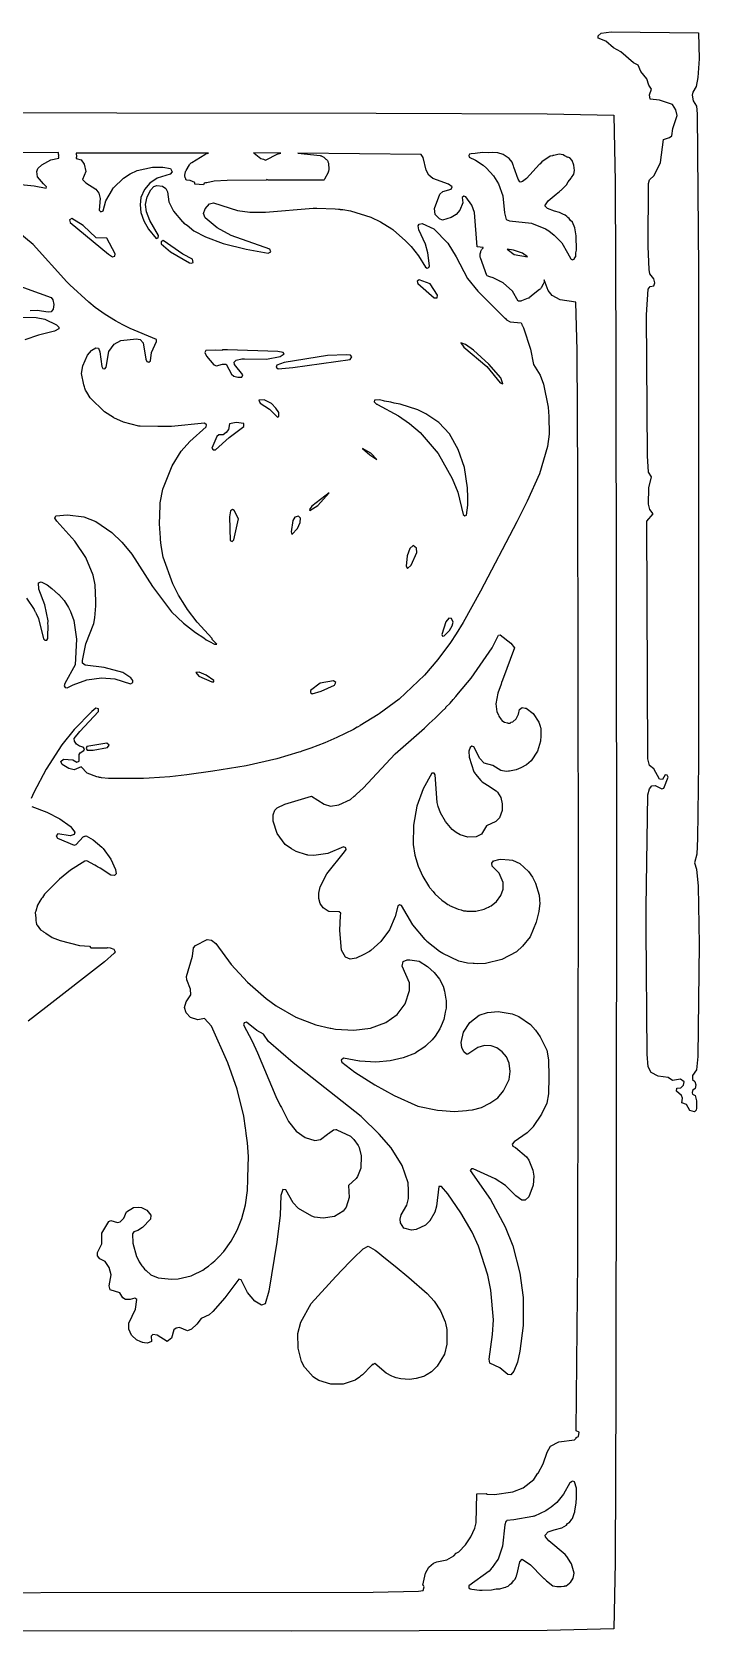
# Model space of a CAD drawing. Header units: millimetres. Extents: x 15 to 300, y 15 to 300.
# Drawn here: x 180.9 to 299.6, y 14.9 to 299.5 of the extents above; entities that cross this region are included whole.
import ezdxf

# ---------------------------------------------------------------- set-up
doc = ezdxf.new("R2010")
doc.units = ezdxf.units.MM
doc.layers.add('CUT', color=7, linetype='CONTINUOUS')

msp = doc.modelspace()

# ---------------------------------------------------------------- linework, layer by layer
at = {"layer": 'CUT'}
for points in [[(298.4299, 113.7794), (298.448, 113.0606), (298.8801, 112.7021), (299.0338, 112.0649), (298.9472, 111.4315), (298.4696, 111.1071), (298.3663, 110.6978), (298.4674, 110.4185), (298.8953, 110.1691), (299.1509, 109.218), (299.1788, 107.92), (299.0927, 107.5584), (298.7785, 107.3089), (297.953, 107.5248), (297.3757, 108.6056), (296.579, 108.8946), (296.7001, 109.7146), (296.5119, 110.1923), (295.6078, 110.9494), (295.6646, 111.4774), (296.3847, 111.5707), (296.8421, 112.0209), (296.9398, 112.6496), (296.298, 113.0754), (294.8886, 112.837), (294.0962, 113.398), (292.3428, 113.6545), (291.0704, 114.2861), (290.5908, 115.2796), (290.4023, 117.5563), (290.2109, 139.7369), (290.2147, 143.7009), (290.5223, 163.7388), (290.8171, 164.7699), (291.1985, 165.3214), (291.7895, 165.3575), (292.9728, 164.7905), (293.3354, 164.8859), (294.1344, 166.8865), (293.9605, 167.2081), (293.5766, 167.2585), (293.1295, 166.4447), (292.5901, 166.5071), (291.5839, 168.3294), (290.7886, 168.9548), (290.5224, 170.1119), (290.3414, 212.4302), (291.4508, 213.7263), (290.8507, 214.4834), (290.6131, 215.4376), (290.7069, 218.3657), (291.1679, 220.323), (290.614, 221.1443), (290.4622, 224.0895), (290.2508, 249.1862), (290.5912, 253.7414), (290.9041, 254.2007), (291.5633, 254.2992), (291.7563, 254.8335), (291.5625, 255.5687), (290.8764, 256.4897), (290.764, 257.2427), (290.5829, 261.3272), (290.6131, 272.5477), (290.8241, 273.1773), (291.6172, 273.976), (292.7733, 276.266), (293.2814, 280.3839), (294.3821, 280.7035), (294.7884, 281.0465), (294.9352, 282.3515), (295.7392, 284.6717), (295.4767, 285.6687), (294.8641, 286.6362), (292.5834, 287.3868), (290.8997, 287.5838), (290.7966, 288.3121), (291.1279, 289.333), (290.6554, 290.0577), (290.3315, 291.1855), (289.2577, 292.4915), (288.7552, 293.5865), (287.97, 294.0447), (285.7134, 296.009), (284.3975, 296.6859), (283.0285, 297.8989), (281.6364, 298.4173), (281.6524, 298.8517), (282.2006, 299.3003), (283.9642, 299.5169), (299.4901, 299.3787), (299.6075, 294.7504), (299.4263, 291.3867), (299.1135, 289.8214), (298.5005, 288.7848), (298.3997, 288.2616), (298.5533, 287.2561), (299.1461, 286.2911), (299.2754, 284.9658), (299.5169, 257.218), (299.5471, 169.4451), (299.3655, 155.9641), (299.2125, 153.1411), (298.7989, 151.6046), (299.1846, 150.5001), (299.486, 147.4513), (299.6075, 137.1386), (299.3952, 117.1589), (299.151, 114.7542)], [(15.2488, 284.7061), (27.0823, 284.9636), (57.546, 285.0844), (149.8487, 285.175), (242.1506, 285.0844), (272.6158, 284.9636), (284.4343, 284.721), (284.6919, 272.8875), (284.8126, 242.3635), (284.9032, 149.9702), (284.8126, 57.5777), (284.6919, 27.0521), (284.4493, 15.2335), (272.6158, 14.976), (227.0611, 14.8637), (27.0794, 14.9761), (15.4032, 15.1571), (15.1889, 15.3713), (14.8854, 57.5762), (14.7948, 149.9694), (14.8854, 242.3619), (15.0062, 272.8875)], [(222.4977, 276.6804), (224.6456, 277.8017), (224.7398, 277.8458), (224.8374, 277.8816), (224.9378, 277.9088), (225.0402, 277.9272), (225.2206, 277.9515), (220.3472, 278.0046), (220.3633, 277.9951), (220.4479, 277.9345), (221.6598, 276.9848), (222.1341, 276.8529), (222.2506, 276.814), (222.3625, 276.7634), (222.4686, 276.7016)], [(277.4128, 259.1097), (277.4589, 259.1355), (277.48, 259.2355), (277.6631, 259.5783), (277.6859, 260.2091), (277.7819, 260.6633), (277.7515, 263.226), (277.5167, 264.6737), (277.0724, 265.6527), (276.744, 265.9808), (276.4907, 266.3292), (276.2476, 266.5162), (276.2468, 266.5172), (276.2456, 266.5178), (276.0766, 266.6479), (275.7914, 266.9329), (275.3771, 267.0862), (274.7645, 267.3813), (273.9223, 267.6248), (272.6293, 268.1034), (272.1674, 268.5465), (272.1717, 268.5558), (272.1732, 268.559), (272.1742, 268.5611), (272.1765, 268.566), (272.7858, 269.4579), (274.1645, 270.6531), (274.79, 271.1064), (274.969, 271.2796), (275.0801, 271.3618), (276.0298, 272.3088), (276.3569, 272.8224), (276.872, 273.4832), (276.9122, 273.6236), (277.3263, 274.1861), (277.4471, 274.8806), (277.3263, 275.8166), (277.0545, 276.6318), (276.6318, 277.0847), (276.2695, 277.2055), (276.2465, 277.1924), (275.753, 277.4748), (275.6769, 277.4927), (275.4409, 277.618), (274.7184, 277.7406), (273.7565, 277.5412), (273.5969, 277.526), (273.5152, 277.4912), (273.1441, 277.4142), (271.6216, 276.3984), (271.2646, 276.0032), (271.2377, 275.9828), (268.9228, 273.4632), (268.177, 272.8919), (268.1704, 272.8895), (268.1446, 272.8801), (268.0538, 272.847), (267.8689, 272.7795), (267.7238, 272.8345), (267.4391, 273.3238), (266.6712, 275.4451), (266.6188, 275.711), (266.5384, 275.8118), (266.336, 276.3709), (265.8136, 276.9727), (264.7651, 277.696), (263.7988, 277.9925), (262.7874, 278.0526), (262.0956, 278.0072), (261.1069, 278.0519), (259.7673, 277.8753), (259.0718, 277.842), (259.0466, 277.8073), (258.779, 277.7898), (258.6282, 277.5286), (258.7345, 277.209), (259.8194, 276.6765), (261.1766, 275.786), (261.8231, 275.2507), (263.0201, 273.9334), (263.9208, 272.5097), (264.693, 270.3285), (265.0031, 267.3349), (265.3152, 266.109), (265.8779, 265.9066), (269.8334, 265.4876), (272.313, 264.4853), (272.8899, 264.1204), (273.8254, 263.3699), (274.9678, 262.2276), (274.9681, 262.2272), (275.0663, 262.117), (275.1926, 261.9752), (276.2087, 260.2284), (276.8171, 259.1203), (276.8718, 259.0883), (276.8721, 259.0878), (276.8735, 259.0873), (277.0742, 258.97), (277.1557, 258.9957), (277.1894, 258.9848), (277.2774, 259.034), (277.3916, 259.0699)], [(187.9969, 266.2869), (187.6269, 266.0674), (187.7111, 265.6138), (194.5642, 259.9869), (195.251, 259.5163), (195.6671, 259.626), (195.7282, 260.052), (194.219, 262.7905), (192.3217, 262.8609), (190.0102, 265.0433)], [(205.6012, 260.3905), (208.9799, 258.4281), (209.3016, 258.3385), (209.5912, 258.507), (209.4858, 259.0505), (207.7545, 259.9786), (204.2497, 262.3756), (203.8948, 262.1797), (203.9062, 261.7746)], [(269.0806, 259.4761), (268.2222, 260.129), (266.6046, 260.6995), (265.466, 260.8259), (266.7231, 259.9166)], [(249.5607, 254.7311), (252.5146, 252.1666), (253.0348, 252.2045), (253.094, 252.6633), (251.797, 254.672), (249.8176, 255.4091), (249.458, 255.1577)], [(213.7564, 240.0658), (214.8333, 240.3968), (215.4644, 240.3742), (216.4488, 238.5921), (216.8304, 238.2631), (217.5803, 238.0428), (218.2572, 238.0898), (218.4585, 238.4777), (216.9368, 240.2977), (216.925, 240.7465), (217.2313, 241.0965), (218.2512, 241.3031), (218.7631, 241.3256), (222.6457, 241.2752), (225.0914, 241.7583), (225.7859, 242.2414), (225.6349, 242.4527), (224.6687, 242.6339), (215.7314, 242.9358), (214.8256, 242.9056), (214.7485, 242.8285), (213.5008, 242.8767), (211.8675, 242.7958), (211.6879, 242.4391), (211.9771, 241.7948), (213.2696, 240.262)], [(224.4646, 240.2192), (224.3954, 239.8309), (224.7009, 239.5813), (227.3545, 239.7618), (237.5136, 241.2392), (237.8177, 241.6623), (237.5774, 241.9805), (236.8715, 242.0625), (233.5265, 241.9141), (225.778, 240.6726)], [(262.1993, 240.3694), (259.4819, 242.8754), (258.0326, 243.8718), (257.2476, 244.1737), (257.791, 243.3887), (261.837, 239.9768), (264.2525, 237.0481), (264.7054, 236.8669), (264.343, 237.9539)], [(224.3366, 232.5794), (223.5515, 233.3644), (222.223, 234.0589), (221.287, 233.9985), (221.4984, 233.4248), (223.1892, 232.3681), (224.6083, 230.9188), (224.8197, 231.0395), (224.8197, 231.7642)], [(242.2112, 233.2739), (242.3605, 233.2325), (242.3758, 233.1996), (246.112, 231.1768), (248.1186, 229.7991), (249.9777, 228.2172), (253.1796, 224.4735), (255.6938, 220.0296), (256.6693, 217.6108), (257.6612, 213.5959), (257.9295, 213.3919), (258.2565, 213.4735), (258.4866, 215.2738), (258.4702, 216.1402), (258.4859, 216.3884), (258.4609, 216.6327), (258.4278, 218.3824), (257.8621, 221.9743), (256.7602, 225.2014), (255.1905, 227.9755), (253.2914, 230.0158), (250.9761, 231.5688), (249.5701, 232.229), (246.4608, 233.2853), (245.3595, 233.4473), (244.7517, 233.6079), (243.6215, 233.7679), (243.4793, 233.8475), (242.7546, 234.0589), (241.8488, 233.9985), (241.7884, 233.6664)], [(218.5987, 229.2818), (218.6359, 229.8036), (217.2275, 230.0146), (216.0811, 229.7845), (215.8675, 228.7336), (215.487, 228.2042), (214.9576, 227.8237), (214.1802, 227.7752), (213.8117, 227.4993), (212.9339, 225.4213), (213.1501, 225.1174), (213.5549, 225.1564), (216.0246, 227.3398)], [(239.7353, 225.3631), (241.0638, 224.246), (242.3017, 223.4006), (241.245, 224.5479)], [(230.3753, 214.3123), (231.7944, 215.2181), (233.7872, 217.4524), (230.7074, 215.0973), (230.3149, 214.5237)], [(216.2222, 214.2595), (216.0928, 213.1906), (216.1753, 209.0048), (216.5468, 208.8398), (216.8628, 209.0955), (217.6873, 212.8396), (216.9073, 214.3204), (216.6229, 214.495)], [(227.3559, 212.5309), (227.0238, 210.5079), (227.1748, 210.055), (228.141, 211.142), (228.6241, 212.1686), (228.6844, 212.9536), (228.3523, 213.3159), (227.6881, 213.1348)], [(247.7064, 206.2506), (247.5252, 204.439), (247.7668, 204.0163), (248.3706, 204.6202), (249.4274, 206.8545), (249.3368, 207.6395), (248.733, 208.0924), (248.1593, 207.5489)], [(255.8888, 194.4751), (255.5869, 195.1092), (255.0736, 195.1696), (254.5905, 194.5053), (253.8659, 192.271), (253.9565, 191.9389), (254.2584, 191.9993), (255.2246, 192.9956), (255.7077, 193.8109)], [(223.8615, 160.1675), (224.1201, 160.9663), (224.5675, 161.3856), (225.8942, 162.0326), (230.6415, 163.4914), (232.9305, 162.0323), (234.0538, 161.7175), (235.5052, 161.9251), (237.6155, 162.9023), (238.2785, 163.4885), (238.411, 163.588), (238.67, 163.8346), (239.8821, 164.9061), (245.5401, 171.0169), (250.7444, 175.5862), (251.6131, 176.4322), (252.6772, 177.3688), (253.827, 178.5654), (254.5497, 179.2114), (254.5757, 179.3174), (255.3167, 180.0391), (255.8813, 180.7032), (256.355, 181.1963), (256.811, 181.797), (259.0782, 184.4643), (262.8163, 189.8917), (263.9613, 192.1206), (264.2372, 192.1799), (266.1345, 190.7442), (266.7559, 189.8715), (264.6563, 184.1576), (264.4753, 183.7316), (264.3942, 183.4444), (263.7936, 181.8099), (263.4689, 179.9422), (263.6119, 178.4986), (263.9269, 177.9827), (263.9975, 177.7411), (264.4025, 177.1558), (264.4476, 177.1299), (264.5467, 176.9675), (264.984, 176.6425), (265.5546, 176.517), (265.5911, 176.4915), (265.6644, 176.4929), (265.7167, 176.4814), (265.7601, 176.4946), (266.0065, 176.4991), (266.2031, 176.6302), (266.5112, 176.7244), (267.0772, 177.2184), (267.5174, 178.081), (267.6906, 178.9326), (268.1512, 179.2366), (268.69, 179.1651), (268.8784, 179.1174), (270.1103, 178.2246), (271.1339, 176.681), (271.3556, 175.9649), (271.3628, 175.9238), (271.3721, 175.8707), (271.388, 175.7798), (271.4398, 175.4834), (271.4568, 174.1391), (271.3881, 173.3016), (271.386, 173.2766), (271.3843, 173.2564), (271.3842, 173.2544), (270.8548, 171.4978), (269.7385, 169.7772), (268.9168, 169.0517), (267.8991, 168.507), (267.1027, 168.1862), (265.8737, 167.9575), (265.7486, 167.9436), (265.7422, 167.9429), (265.7251, 167.941), (265.317, 167.8956), (264.3668, 168.0385), (262.9459, 168.9267), (261.3811, 169.3657), (260.6403, 170.1974), (259.5715, 172.2398), (259.1974, 172.3665), (258.8686, 172.1172), (258.668, 171.4786), (258.7281, 170.4159), (259.5288, 167.8329), (259.788, 167.5133), (259.8264, 167.4091), (260.7694, 166.2828), (260.8064, 166.2576), (261.0134, 166.0024), (262.0026, 165.4426), (263.5224, 164.4073), (263.7371, 164.2181), (264.3265, 163.2712), (264.6133, 162.1401), (264.6064, 160.9358), (264.1214, 159.602), (263.466, 158.9585), (261.8127, 158.2206), (260.9345, 156.7125), (259.9379, 156.231), (258.4671, 156.1966), (257.0876, 156.5903), (256.4247, 157.031), (255.6845, 157.5473), (254.5212, 158.9521), (253.6407, 160.4901), (253.2118, 161.6408), (253.0415, 162.3447), (252.6759, 167.3016), (252.4636, 167.5987), (252.0664, 167.5691), (250.5507, 164.7901), (249.3846, 161.7021), (248.8216, 158.2894), (248.7632, 154.8893), (249.0538, 152.9693), (249.6477, 151.0018), (250.4496, 149.1828), (251.4586, 147.5027), (251.5918, 147.3388), (251.6617, 147.2222), (252.2894, 146.4804), (252.5916, 146.1085), (252.6453, 146.0598), (252.6581, 146.0446), (252.6662, 146.0408), (253.8749, 144.9435), (254.4378, 144.5716), (254.4396, 144.5652), (254.9227, 144.2028), (255.1074, 144.1294), (255.2356, 144.0446), (256.7695, 143.3783), (257.2839, 143.2634), (257.7307, 143.0857), (258.105, 143.08), (258.3158, 143.0329), (259.9113, 143.026), (261.3854, 143.3653), (261.8736, 143.6048), (262.1691, 143.7197), (262.318, 143.8228), (262.5984, 143.9604), (263.5779, 144.7409), (264.3724, 145.8015), (264.7666, 146.9203), (264.7845, 148.0985), (264.0655, 149.7665), (262.7923, 151.0036), (262.7524, 151.5354), (263.0614, 151.942), (263.0771, 151.9485), (263.9638, 152.2198), (264.3575, 152.2453), (265.8349, 152.165), (266.4358, 152.0699), (267.7439, 151.4851), (269.2592, 150.0608), (269.9692, 149.0603), (270.5233, 148.0052), (271.1683, 145.8561), (271.2214, 145.1066), (271.2326, 144.9489), (271.2339, 144.9307), (271.2672, 144.4608), (271.0979, 142.9413), (270.6357, 141.0419), (269.5574, 138.4664), (268.2217, 136.7658), (267.1254, 135.7923), (264.5109, 134.3965), (261.6168, 133.7031), (260.2747, 133.6469), (259.5781, 133.6774), (259.5631, 133.6781), (259.5517, 133.6786), (259.4322, 133.6838), (258.4232, 133.7603), (256.8799, 134.1225), (254.0106, 135.4482), (253.4364, 135.8436), (251.1619, 137.6381), (251.1006, 137.7019), (251.0721, 137.7315), (251.0334, 137.7718), (250.8704, 137.9412), (248.6636, 140.5944), (246.6837, 143.9964), (246.3194, 144.1548), (246.0056, 143.9113), (245.5461, 142.0412), (244.5476, 139.6809), (243.0147, 137.5872), (241.2137, 136.0088), (240.9662, 135.8369), (240.9368, 135.8165), (240.9277, 135.8102), (240.8728, 135.7721), (239.995, 135.2673), (238.5794, 134.6395), (237.5319, 134.4546), (236.7088, 134.7992), (236.701, 134.806), (235.9938, 136.0568), (235.7214, 139.544), (235.835, 142.2443), (235.8967, 142.6172), (235.8524, 142.6589), (235.8525, 142.6591), (235.8516, 142.6597), (235.5984, 142.8983), (235.5392, 142.8963), (235.5287, 142.9042), (233.8036, 142.9382), (233.7925, 142.9418), (233.7716, 142.9485), (233.7548, 142.9538), (233.6423, 142.9897), (232.7522, 143.5843), (232.1942, 144.3948), (231.9484, 145.2395), (231.9486, 146.2168), (232.1785, 147.3123), (233.3583, 149.6722), (236.56, 153.5853), (236.8133, 153.9803), (236.771, 154.3094), (236.3395, 154.4755), (233.5629, 153.2772), (231.0929, 152.9014), (230.0065, 152.9872), (229.8725, 153.0106), (229.8325, 153.0176), (229.8217, 153.0195), (229.7716, 153.0283), (227.9182, 153.6148), (227.0758, 154.0993), (225.9904, 154.8737), (224.535, 156.8344), (223.8267, 159.0357)], [(213.2555, 184.0885), (211.927, 184.9943), (210.6589, 185.5378), (210.0852, 185.5076), (210.5985, 184.8434), (212.9536, 183.8168), (213.2857, 183.847)], [(234.5932, 183.99), (232.1821, 183.5934), (230.4709, 182.2746), (230.4738, 181.9104), (230.7765, 181.7079), (232.3616, 182.1657), (234.7765, 183.2573), (234.9653, 183.7135)], [(190.7536, 171.6568), (191.8153, 171.6458), (194.3703, 172.1462), (194.6481, 172.5485), (194.2386, 172.9085), (190.7045, 172.2959), (190.5613, 171.9635)], [(200.4483, 79.8557), (200.6393, 79.6689), (200.9366, 79.2565), (201.2573, 79.064), (202.0649, 78.2737), (203.384, 77.7131), (205.7632, 77.475), (206.9457, 77.5373), (209.2215, 78.0751), (210.3274, 78.6205), (210.5079, 78.6828), (210.7145, 78.8115), (211.3412, 79.1206), (211.875, 79.5344), (212.3497, 79.8301), (212.8661, 80.3027), (213.4864, 80.7837), (214.1074, 81.4389), (214.1311, 81.4606), (214.1553, 81.4894), (215.04, 82.4229), (216.3816, 84.2526), (217.4528, 86.1939), (218.2715, 88.2991), (218.9106, 90.7035), (219.2944, 93.2718), (219.3455, 95.3123), (219.3565, 95.4308), (219.3527, 95.5991), (219.4463, 99.3379), (219.2952, 101.7431), (219.0542, 103.4195), (218.9932, 104.0001), (218.9168, 104.3756), (218.607, 106.5302), (217.4354, 111.3117), (215.7516, 116.0357), (212.8798, 122.5421), (211.6424, 123.8851), (210.4604, 123.6437), (209.1546, 124.1003), (208.368, 124.8886), (208.0669, 125.8391), (208.3517, 126.862), (209.2142, 128.1123), (209.132, 129.1491), (208.4962, 130.7653), (208.4282, 131.4011), (209.4854, 135.0073), (209.642, 136.5012), (210.0179, 136.9007), (212.122, 137.9664), (212.866, 137.8683), (213.6085, 137.2321), (216.3579, 133.5437), (219.269, 130.3649), (222.6144, 127.4676), (224.3847, 126.1765), (227.8557, 124.1563), (231.4035, 122.7563), (234.0104, 122.1772), (234.0659, 122.1607), (234.0919, 122.1591), (234.902, 121.9791), (238.2168, 121.8298), (241.1825, 122.2101), (243.8766, 123.1938), (245.8802, 124.5989), (247.3245, 126.4915), (248.0907, 128.8944), (248.0696, 130.2252), (246.8063, 133.2033), (246.9716, 134.0705), (247.6577, 134.3577), (248.0716, 134.3653), (248.0745, 134.3649), (248.0782, 134.3643), (248.1443, 134.3542), (249.7899, 134.1024), (249.8374, 134.0868), (251.3223, 133.1475), (252.4795, 132.0867), (253.4228, 130.884), (254.0597, 129.6381), (254.3393, 128.7418), (254.5905, 127.3248), (254.6161, 127.0937), (254.6173, 126.0686), (254.6049, 125.7614), (254.5516, 125.4959), (254.4577, 125.0279), (254.3881, 124.681), (254.2008, 123.7475), (253.7453, 122.6113), (253.4977, 122.0867), (252.6651, 120.7687), (252.11, 120.0861), (251.1422, 119.1393), (250.9303, 118.9733), (250.9093, 118.9568), (250.8583, 118.9168), (250.6372, 118.7436), (249.169, 117.7717), (249.1381, 117.7565), (246.9919, 116.8831), (244.6579, 116.3385), (242.0871, 116.156), (239.2426, 116.3103), (239.2398, 116.3106), (239.2382, 116.3108), (239.2367, 116.311), (239.2297, 116.3117), (236.3368, 116.8168), (235.9192, 116.4587), (236.0661, 116.1227), (238.3984, 114.368), (241.904, 112.1014), (245.364, 110.1767), (249.5984, 108.3162), (253.0817, 107.5748), (253.8969, 107.5396), (256.071, 107.3667), (258.211, 107.5201), (258.5798, 107.5994), (259.3135, 107.6378), (260.8843, 108.0466), (262.4073, 108.8238), (263.7873, 109.7993), (264.849, 111.0124), (265.8205, 113.0411), (266.0323, 114.488), (265.837, 115.9373), (265.3468, 117.0493), (264.5595, 117.989), (263.625, 118.6699), (262.6115, 119.0338), (261.4293, 119.0804), (260.2399, 118.7476), (258.4887, 117.5409), (258.4379, 117.5449), (258.3868, 117.5489), (258.3278, 117.5536), (258.2338, 117.561), (257.7559, 117.9449), (257.3822, 118.7112), (257.2825, 119.6317), (257.7028, 121.4563), (258.813, 123.1771), (260.4961, 124.472), (261.9931, 124.9607), (263.853, 125.1189), (266.3741, 124.7532), (267.5465, 124.2813), (269.6019, 122.8427), (270.5025, 121.8244), (271.3553, 120.6235), (272.5362, 118.2609), (272.8545, 116.5709), (272.9164, 113.5285), (272.8247, 110.5154), (272.506, 108.8217), (271.5865, 106.8937), (270.1198, 104.6699), (270.1153, 104.6644), (270.1148, 104.6637), (270.1028, 104.6492), (270.0923, 104.6366), (269.0182, 103.5626), (266.7142, 101.9533), (266.3436, 101.5016), (266.4874, 101.1613), (266.9738, 100.935), (268.8919, 99.2995), (269.308, 98.6602), (270.0347, 96.8729), (270.1981, 95.8456), (270.0777, 94.2147), (269.2998, 92.1426), (268.6877, 91.5666), (268.0912, 91.536), (267.0221, 92.3456), (265.1999, 94.171), (263.347, 95.3701), (259.4309, 97.1625), (259.1045, 97.1346), (258.9098, 96.8304), (262.5057, 91.7035), (265.1035, 86.8399), (266.5098, 83.4415), (267.7213, 78.5905), (268.3271, 74.2115), (268.2955, 69.2691), (267.7521, 64.6797), (267.2965, 62.7301), (266.6641, 61.1485), (266.1409, 60.4927), (265.6087, 60.5302), (264.1635, 61.711), (262.3941, 62.551), (262.2944, 63.2299), (262.8939, 67.6342), (263.0151, 70.2466), (262.5978, 75.5227), (262.0518, 78.1942), (260.379, 83.3918), (259.2712, 85.8795), (257.2534, 89.3166), (254.9135, 92.7074), (253.7943, 94.0209), (253.3076, 94.0076), (252.9163, 90.5082), (252.602, 89.4541), (251.7029, 87.8956), (251.6852, 87.8746), (251.6728, 87.8599), (251.6556, 87.8395), (251.4996, 87.6545), (250.9452, 87.1328), (249.3007, 86.3312), (248.4236, 86.2058), (247.1132, 86.5589), (246.4912, 87.4978), (246.4408, 88.2054), (246.6426, 88.9497), (247.6285, 90.6885), (247.9398, 91.8383), (247.9063, 93.0254), (247.9168, 93.1127), (247.8991, 93.2813), (247.8605, 94.6465), (246.7833, 97.7211), (244.8143, 100.879), (242.6986, 103.2913), (239.4984, 106.4307), (227.3703, 115.9939), (223.0189, 119.8314), (222.1152, 121.0946), (220.93, 121.7755), (219.0754, 123.2695), (218.6541, 123.1551), (218.5877, 122.7565), (220.126, 119.8894), (221.0345, 117.7943), (224.2909, 110.0091), (225.0937, 108.4339), (225.1871, 108.2184), (225.2925, 108.0438), (226.5534, 105.5697), (227.9581, 103.8345), (229.5376, 102.723), (231.2753, 102.2053), (232.2338, 102.389), (233.5149, 103.3322), (233.5373, 103.3481), (233.577, 103.3764), (233.6649, 103.439), (234.5519, 104.0709), (234.9826, 104.1388), (235.0042, 104.1357), (235.0285, 104.1322), (235.0977, 104.1221), (235.1816, 104.1099), (237.5965, 102.9446), (238.2133, 102.3887), (238.9505, 101.2836), (239.1197, 100.9187), (239.5226, 99.4593), (239.4563, 97.2657), (238.8593, 95.7906), (238.6069, 95.4482), (237.2641, 94.1552), (237.3473, 92.0166), (236.8154, 90.2918), (236.2939, 89.6229), (234.7676, 88.683), (232.7522, 88.3464), (231.1867, 88.509), (230.6906, 88.6951), (228.3315, 90.094), (228.2973, 90.128), (227.3875, 91.1047), (226.0665, 93.3826), (225.5442, 93.4477), (225.2066, 92.3968), (225.0585, 88.8967), (224.5149, 84.0644), (223.0653, 75.3356), (222.4373, 73.1362), (221.7909, 72.8915), (220.6025, 73.5763), (219.293, 75.1368), (218.1562, 77.3711), (217.7101, 77.5129), (215.2482, 74.1587), (213.0966, 71.7357), (212.4458, 71.1591), (211.0447, 70.5164), (210.2821, 69.4671), (209.3149, 68.6188), (208.6148, 68.2994), (207.1807, 68.8666), (206.5608, 68.8023), (206.1857, 68.4717), (205.7311, 66.974), (204.9729, 66.4273), (203.173, 67.5402), (202.4039, 67.6375), (202.1422, 67.3374), (202.2014, 66.4045), (201.5007, 66.0952), (200.922, 66.1455), (200.6657, 66.2256), (200.6062, 66.2442), (200.4706, 66.2866), (200.2797, 66.3463), (199.5513, 66.6981), (198.7031, 67.4948), (198.6432, 67.5583), (198.1663, 68.6119), (198.1617, 68.6925), (198.1418, 69.6643), (199.332, 72.1771), (199.5616, 73.8903), (199.2033, 74.0924), (198.4131, 73.8537), (197.5491, 73.8647), (197.0623, 74.2005), (196.5585, 75.0447), (194.8582, 75.6196), (194.6591, 76.2905), (194.9871, 78.2852), (194.6549, 79.5989), (193.9468, 80.6278), (193.0099, 81.1286), (192.5858, 81.636), (192.5837, 82.2754), (193.3353, 83.7992), (193.3738, 85.6716), (194.6142, 87.7513), (194.9629, 87.9483), (196.1489, 87.5958), (196.5972, 87.6886), (197.2922, 88.3649), (197.745, 89.4655), (198.9685, 90.2646), (199.833, 90.3328), (200.3983, 90.2633), (201.385, 89.7934), (202.0695, 88.8977), (202.022, 88.2071), (200.5797, 86.6978), (199.7746, 86.1706), (199.0278, 85.9457), (198.8051, 85.5796), (198.877, 83.8933), (199.4972, 81.5506), (199.9374, 80.7661), (200.0005, 80.5548), (200.2508, 80.2077)], [(254.5254, 69.6573), (254.7402, 68.5092), (254.7672, 65.906), (254.3501, 64.146), (253.0466, 62.024), (252.0025, 61.0061), (251.2117, 60.5111), (251.1472, 60.4712), (251.134, 60.463), (251.1203, 60.4546), (250.7744, 60.2406), (250.5781, 60.1708), (249.3107, 59.7872), (248.1037, 59.635), (246.5785, 59.7286), (245.7196, 59.9587), (245.2539, 60.1337), (244.9817, 60.236), (244.9447, 60.2499), (243.97, 60.736), (241.9118, 62.4599), (241.7118, 62.3553), (241.6519, 62.4009), (241.525, 62.2575), (241.3065, 62.1432), (239.7075, 60.472), (239.389, 60.2028), (239.2133, 60.0542), (239.1998, 60.0428), (238.9732, 59.8512), (238.4728, 59.5508), (238.4519, 59.5406), (238.4456, 59.5375), (238.4039, 59.5172), (238.2347, 59.4345), (236.2928, 58.8254), (234.086, 58.7867), (231.9643, 59.4636), (231.0179, 60.07), (231.0133, 60.0736), (231.0056, 60.0797), (230.995, 60.0882), (230.9459, 60.1271), (229.5182, 61.6957), (229.4255, 61.828), (228.9049, 62.8347), (228.2696, 65.1947), (228.2357, 67.8159), (228.7408, 69.8443), (230.5838, 73.1796), (235.0013, 77.9869), (237.4391, 80.5315), (238.0621, 81.1818), (238.1287, 81.2513), (238.1361, 81.2591), (239.8773, 82.9238), (240.7209, 83.39), (242.0025, 82.6616), (242.4461, 82.3027), (243.1704, 81.7167), (244.6934, 80.4846), (245.5331, 79.8053), (247.9629, 77.8161), (251.2536, 74.9483), (252.4711, 73.6051), (253.591, 71.8605), (254.4685, 69.8885)], [(271.7875, 24.4705), (272.0135, 24.238), (272.0296, 24.226), (272.47, 23.7813), (273.5928, 22.918), (274.3225, 22.7627), (274.8762, 22.8067), (275.059, 22.767), (275.5689, 22.8618), (275.6599, 22.869), (275.6837, 22.8831), (275.9526, 22.9331), (276.5911, 23.3565), (276.6292, 23.4433), (276.7506, 23.5152), (277.2191, 24.2883), (277.412, 25.1584), (276.9196, 26.851), (276.8285, 26.9838), (276.817, 27.0216), (276.0893, 28.113), (276.0077, 28.1809), (275.786, 28.5043), (272.9018, 30.9387), (272.2906, 31.6464), (272.2154, 31.9265), (272.7686, 32.495), (273.8271, 32.858), (275.2052, 33.2328), (276.0147, 33.733), (276.235, 33.9749), (276.3487, 34.0607), (276.4497, 34.1185), (276.4732, 34.1546), (276.5357, 34.2018), (276.9615, 34.7729), (277.0768, 34.8994), (277.375, 35.7557), (277.5075, 36.0772), (277.5237, 36.1826), (277.5408, 36.2315), (277.5851, 36.5808), (277.7506, 37.6554), (277.7455, 37.8451), (277.8116, 38.3658), (277.7838, 40.3137), (277.4319, 41.3946), (277.137, 41.5357), (276.8317, 41.4029), (276.7731, 41.3064), (276.6452, 41.2381), (275.496, 39.2075), (274.2899, 37.7707), (273.2902, 36.9329), (272.9177, 36.6574), (272.9071, 36.6495), (272.7649, 36.5443), (272.3423, 36.2317), (270.3606, 35.3253), (270.2383, 35.2895), (270.2378, 35.2894), (270.2314, 35.2875), (270.0603, 35.2374), (266.6512, 34.6285), (265.3878, 34.5385), (265.3352, 34.3934), (265.2583, 34.3797), (265.031, 33.79), (264.6727, 29.9577), (263.8457, 27.6634), (263.6583, 27.3672), (262.8177, 26.1828), (262.7467, 26.1022), (262.7052, 26.0551), (262.5476, 25.8762), (262.2578, 25.5473), (258.6299, 22.8981), (258.6379, 22.5693), (258.8846, 22.3632), (259.1831, 22.326), (259.1844, 22.3249), (259.2071, 22.323), (260.5246, 22.1584), (260.8831, 22.1635), (260.9215, 22.1594), (261.0031, 22.1653), (262.707, 22.1897), (263.5029, 22.3446), (264.1943, 22.3943), (264.9677, 22.6298), (265.2461, 22.684), (265.3244, 22.7385), (265.6293, 22.8313), (265.9793, 23.1895), (266.2938, 23.3882), (266.5936, 23.8181), (266.8767, 24.1077), (266.998, 24.3979), (267.0393, 24.457), (267.047, 24.4925), (267.1572, 24.6406), (267.2148, 24.9166), (267.258, 25.0197), (267.7399, 27.1847), (268.1259, 27.6779), (269.638, 26.6413)]]:
    msp.add_lwpolyline(points, close=True, dxfattribs=at)
for points in [[(178.9679, 272.3726), (181.3287, 272.1185), (183.4243, 271.7103), (183.5149, 271.9518), (182.9874, 272.4793), (182.9877, 272.4802), (181.8938, 273.7087), (181.7968, 274.6584), (181.9916, 275.1922), (182.6496, 275.8441), (184.2655, 276.7285), (185.7233, 277.0823), (185.6992, 277.1724), (185.68, 277.2899), (185.6725, 277.4087), (185.6768, 277.5276), (185.6921, 277.6401), (185.6711, 277.723), (185.6535, 277.8397), (185.6475, 277.9574), (185.6526, 278.0657), (80.828, 278.0224)], [(123.2787, 21.6471), (241.6073, 21.7679), (249.6992, 21.9491), (250.5446, 22.1), (250.7257, 22.7039), (250.5748, 22.9757), (250.4812, 22.9991), (250.9718, 25.1867), (251.5208, 26.2412), (252.376, 26.9333), (252.9503, 27.1517), (254.7415, 27.5651), (256.0096, 28.2293), (256.4168, 28.7148), (256.8586, 28.987), (258.0704, 30.191), (259.0196, 31.6399), (259.7281, 33.197), (259.9331, 34.1167), (260.0586, 39.3074), (261.7434, 39.3692), (261.9276, 39.25), (263.1957, 39.1594), (266.4566, 39.6123), (268.2984, 40.3672), (270.2308, 41.8164), (270.9344, 42.937), (270.9789, 42.9845), (271.8979, 44.6534), (272.5751, 46.701), (273.2122, 47.7494), (274.6518, 48.5636), (277.435, 48.8776), (277.7556, 49.2166), (277.7562, 49.2846), (278.1415, 49.4856), (278.2623, 50.2404), (277.7677, 50.5023), (278.0526, 80.736), (278.1432, 150.3324), (278.0526, 219.8678), (277.9318, 242.8093), (277.686, 251.3943), (274.8893, 251.8306), (273.453, 252.6136), (272.785, 253.4825), (272.0868, 255.4127), (272.0534, 255.0918), (272.0336, 254.9665), (272.0007, 254.844), (271.955, 254.7257), (271.8971, 254.6128), (271.5313, 253.984), (271.471, 253.8905), (271.4023, 253.8031), (271.3258, 253.7224), (271.2421, 253.6491), (269.535, 252.288), (269.4336, 252.2154), (269.3252, 252.1538), (269.211, 252.1037), (268.0323, 251.6584), (267.9266, 251.624), (267.8181, 251.5995), (267.7078, 251.5851), (267.5967, 251.581), (267.4856, 251.5873), (267.4304, 251.5955), (266.4263, 253.3528), (264.7587, 254.8455), (264.3911, 255.0122), (264.3314, 255.0597), (264.3052, 255.1385), (264.2534, 255.1218), (264.1825, 255.1783), (262.9985, 255.7711), (262.3772, 255.9252), (261.9165, 256.1341), (261.8567, 256.1479), (260.7136, 259.3343), (260.6794, 259.4467), (260.6563, 259.562), (260.6447, 259.6789), (260.6445, 259.7965), (260.6558, 259.9134), (260.6785, 260.0288), (260.7714, 260.4026), (260.8028, 260.5082), (260.8438, 260.6104), (260.8939, 260.7084), (260.9529, 260.8014), (261.0201, 260.8887), (261.095, 260.9694), (261.1857, 261.0584), (261.2026, 261.1268), (261.2126, 261.1551), (260.1614, 261.2507), (259.6435, 267.3549), (259.162, 268.7072), (258.1214, 270.1646), (257.7697, 270.27), (257.4866, 270.0362), (257.6056, 269.1141), (257.0735, 267.7977), (256.3865, 267.0215), (255.5215, 266.4624), (253.949, 266.0394), (253.42, 266.2434), (252.6715, 267.0548), (252.55, 268.065), (253.4686, 270.6304), (254.0092, 271.1239), (255.5015, 271.5642), (255.6637, 271.9696), (255.0639, 272.4305), (252.2456, 273.4186), (251.5505, 274.0311), (251.0431, 274.9273), (250.5539, 277.1706), (250.202, 277.6794), (228.256, 277.9185), (232.1862, 277.5135), (232.3025, 277.4957), (232.4165, 277.4666), (232.527, 277.4265), (232.6331, 277.3758), (232.7338, 277.3149), (232.828, 277.2445), (233.238, 276.9054), (233.3274, 276.8235), (233.4082, 276.7329), (233.4793, 276.6347), (233.5402, 276.5298), (233.5902, 276.4192), (233.6288, 276.3042), (233.6555, 276.1859), (233.6702, 276.0655), (233.7354, 275.1445), (233.7381, 275.0325), (233.7303, 274.9208), (233.7122, 274.8102), (233.6838, 274.7019), (233.6455, 274.5966), (233.5975, 274.4954), (232.9536, 273.2871), (232.8914, 273.1833), (232.8498, 273.1275), (223.6415, 273.1612), (222.9386, 273.1559), (222.7065, 273.2725), (222.5676, 273.1531), (215.6388, 273.1004), (213.3501, 272.9787), (212.0534, 272.6913), (211.8362, 272.6887), (211.801, 272.6353), (211.5423, 272.578), (211.4695, 272.3185), (209.9107, 272.3972), (209.9196, 272.5285), (209.8826, 272.5527), (209.8729, 272.7464), (209.0465, 273.0731), (208.4229, 273.1429), (208.3931, 273.1813), (208.3282, 273.2733), (208.2723, 273.3709), (208.2258, 273.4734), (208.189, 273.5798), (208.1624, 273.6892), (208.1462, 273.8006), (208.1405, 273.913), (208.1453, 274.0254), (208.1741, 274.3456), (208.1888, 274.4534), (208.2132, 274.5595), (208.2471, 274.6629), (208.2902, 274.7628), (208.3422, 274.8584), (208.956, 275.8746), (209.0186, 275.968), (209.0896, 276.0551), (209.1685, 276.1352), (209.2545, 276.2076), (209.3469, 276.2716), (211.6695, 277.7241), (211.7721, 277.7815), (211.8797, 277.8285), (211.9915, 277.8648), (212.1062, 277.89), (212.3058, 277.9236), (188.8109, 277.9663), (188.8123, 277.9493), (188.8107, 277.8331), (188.8022, 277.7577), (188.8134, 277.7192), (188.8348, 277.605), (188.8451, 277.4892), (188.8441, 277.3729), (188.8319, 277.2573), (188.8086, 277.1434), (188.7743, 277.0323), (188.7701, 277.0222), (189.6731, 276.7312), (190.2232, 276.0021), (190.487, 274.66), (189.9352, 273.2441), (190.4777, 272.6842), (192.2856, 271.5379), (192.839, 270.8292), (193.0544, 269.8556), (192.8751, 267.8248), (193.1855, 267.4812), (193.6051, 267.6773), (194.0382, 269.4303), (195.2391, 271.4955), (195.2404, 271.4971), (195.2427, 271.5002), (195.2787, 271.5471), (195.4302, 271.7445), (197.2246, 273.5191), (198.366, 274.2645), (199.6487, 274.8731), (202.3718, 275.4483), (204.224, 275.4813), (205.5604, 275.2032), (205.8866, 274.6184), (205.5394, 274.2058), (203.1705, 273.4817), (201.8707, 272.6179), (200.9221, 271.457), (200.2993, 270.0328), (200.154, 268.7226), (200.3216, 267.3604), (200.816, 265.9092), (201.6428, 264.4051), (203.0137, 262.7715), (203.3682, 262.8787), (203.4629, 263.2712), (201.8854, 265.9351), (201.3036, 267.5064), (201.1496, 268.8281), (201.4352, 270.184), (202.077, 271.4412), (202.6343, 272.0066), (203.1511, 272.1615), (204.1665, 272.0617), (204.7553, 271.6573), (205.0634, 271.0407), (205.2927, 269.3071), (206.11, 267.6229), (207.7096, 265.7493), (207.8406, 265.6455), (207.9714, 265.4863), (208.5166, 265.1104), (209.7333, 264.1471), (211.8078, 263.0523), (214.9532, 261.8848), (219.06, 260.8659), (222.9359, 260.1445), (223.4509, 260.3685), (223.2689, 260.8644), (216.3731, 263.2748), (213.8625, 264.6525), (211.7238, 266.4597), (211.446, 267.2096), (211.7375, 268.0127), (212.5361, 268.8952), (213.1934, 269.0814), (217.4862, 267.7517), (219.717, 267.4519), (222.4967, 267.4524), (230.9787, 268.1455), (231.0437, 268.1474), (231.1009, 268.1492), (231.3024, 268.1552), (231.6187, 268.1646), (234.8477, 268.0292), (235.4627, 267.9709), (235.6798, 267.9503), (235.7764, 267.9411), (236.2079, 267.9002), (237.6249, 267.653), (241.1903, 266.5223), (242.9587, 265.6972), (244.9637, 264.4518), (245.0853, 264.3645), (245.1121, 264.3453), (245.1752, 264.3), (245.2137, 264.2724), (247.3564, 262.3499), (248.3654, 261.3311), (249.6815, 259.6738), (250.9702, 257.6397), (251.2308, 257.499), (251.5151, 257.5823), (251.661, 257.8794), (251.361, 260.1825), (250.9192, 261.7651), (249.7533, 264.2782), (249.6137, 264.9822), (249.8105, 265.3126), (250.3298, 265.4225), (250.3432, 265.4205), (250.3491, 265.4195), (250.3515, 265.4192), (250.3525, 265.419), (252.4114, 264.486), (252.4117, 264.4858), (252.4141, 264.4837), (252.4149, 264.4831), (252.4287, 264.4717), (254.9222, 261.9136), (256.4281, 259.504), (258.4127, 255.6541), (260.2737, 253.3702), (264.2808, 249.3643), (265.0448, 248.5537), (265.0941, 248.5512), (265.3569, 248.2884), (266.0322, 247.9344), (267.9501, 247.7459), (268.0753, 247.4852), (268.1103, 247.4123), (268.1418, 247.3466), (268.3902, 246.8293), (269.6144, 243.0632), (270.1596, 240.3161), (271.3561, 238.4057), (271.9347, 236.8256), (272.7437, 232.743), (272.8676, 231.061), (272.9769, 227.9387), (272.6743, 225.7371), (271.2161, 220.8623), (269.0345, 216.0232), (267.1987, 212.3239), (260.7565, 199.9974), (257.6694, 194.377), (256.4296, 192.3731), (255.3921, 190.8163), (253.1605, 187.8307), (250.7554, 185.0296), (250.7535, 185.0274), (246.2544, 180.7696), (242.6877, 178.1143), (242.5409, 178.0109), (239.3422, 176.0559), (239.2453, 176.0015), (238.8665, 175.7887), (238.785, 175.743), (238.1123, 175.3653), (235.1469, 173.9134), (233.0105, 172.9912), (230.566, 172.0388), (229.4693, 171.6672), (228.9284, 171.484), (228.6792, 171.3995), (228.4353, 171.3169), (224.4974, 170.1445), (219.0217, 168.9048), (213.0981, 167.9078), (208.4505, 167.3017), (205.4812, 166.951), (201.7552, 166.6694), (200.7929, 166.6383), (198.3207, 166.6384), (196.2229, 166.6384), (195.42, 166.6384), (194.5415, 166.6384), (193.3073, 166.7518), (193.1323, 166.7767), (192.908, 166.8183), (192.8245, 166.8337), (192.7443, 166.8486), (192.4717, 166.8991), (190.7325, 167.5518), (189.6911, 168.6739), (188.4562, 168.1818), (187.5105, 168.4061), (186.3158, 169.125), (186.03, 169.6489), (186.5269, 170.0733), (188.1704, 169.9232), (188.9054, 169.5469), (189.2955, 169.7218), (189.3283, 170.8791), (189.515, 171.2105), (190.1519, 171.5931), (190.2405, 171.916), (190.0458, 172.1883), (189.3739, 172.3655), (188.8523, 172.7499), (188.4832, 173.2931), (188.4525, 173.7168), (189.4227, 174.9836), (192.7625, 178.5311), (192.7548, 179.02), (192.3097, 179.1319), (191.5752, 178.5652), (188.4395, 175.3407), (186.2456, 172.6046), (183.4561, 168.3152), (181.2576, 164.159), (180.7761, 163.0674)], [(179.9766, 198.733), (181.3193, 196.6867), (181.397, 196.5367), (181.4919, 196.3169), (181.5494, 196.2425), (181.669, 196.0117), (182.0724, 195.0821), (182.9602, 191.4844), (183.2145, 191.2244), (183.5417, 191.266), (183.7196, 191.5437), (183.7255, 191.8227), (183.7281, 191.8258), (183.8168, 193.9095), (183.7747, 194.1458), (183.7867, 194.7113), (183.2264, 197.5428), (182.1669, 200.3334), (182.0778, 201.4826), (182.5701, 201.6225), (183.6211, 201.1265), (184.433, 200.4691), (185.6586, 199.3967), (185.712, 199.3761), (186.6543, 198.3263), (187.4279, 197.0444), (187.785, 196.3762), (188.3905, 194.7626), (188.8273, 191.4207), (188.6114, 186.8833), (186.7962, 183.5096), (186.6777, 183.1171), (186.8256, 182.8229), (187.1826, 182.7566), (188.2482, 183.3212), (190.693, 184.1663), (193.2987, 184.538), (195.668, 184.3887), (198.4648, 183.5049), (198.8781, 183.7049), (198.8831, 184.0773), (198.5321, 184.5579), (197.1081, 185.4779), (193.7662, 186.4134), (190.3663, 186.81), (189.9402, 187.1348), (189.8915, 187.6032), (190.4996, 190.5783), (191.9102, 194.211), (192.1213, 195.2451), (192.3028, 197.3657), (192.2694, 198.178), (192.2701, 198.1873), (192.2676, 198.2218), (192.1486, 201.1114), (191.7895, 202.8049), (190.5346, 205.9591), (188.5599, 208.8768), (185.3279, 212.4225), (184.9976, 212.9923), (185.1989, 213.3803), (187.2457, 213.5552), (190.1413, 213.2104), (192.29, 212.3475), (195.1421, 210.4058), (196.932, 208.6753), (197.8574, 207.5921), (198.7132, 206.5652), (202.3539, 200.8042), (205.7498, 196.2987), (207.8852, 194.2522), (210.0041, 192.6171), (211.5157, 191.6404), (211.927, 191.3048), (212.4838, 191.0148), (212.5201, 190.9914), (212.526, 190.9928), (213.3763, 190.55), (213.799, 190.55), (213.0044, 191.3715), (213.003, 191.5768), (210.3283, 194.4787), (208.6064, 196.6929), (208.0976, 197.4773), (206.9832, 199.2701), (205.9622, 201.259), (204.2911, 206.043), (203.9252, 208.0758), (203.8114, 209.1543), (203.8107, 209.1604), (203.8046, 209.2183), (203.7797, 209.4542), (203.6187, 211.9593), (203.7208, 215.249), (203.7499, 215.7108), (204.2312, 218.1459), (204.2361, 218.1633), (204.2614, 218.2521), (204.2705, 218.284), (204.3094, 218.4205), (205.8853, 222.2631), (207.4843, 224.9006), (209.0078, 226.6353), (211.9161, 229.2044), (211.9918, 229.5983), (211.6032, 229.8531), (205.7355, 229.2893), (204.8042, 229.2833), (204.7009, 229.2827), (204.691, 229.2826), (203.3306, 229.2738), (200.1973, 229.3502), (199.9378, 229.3749), (197.1832, 230.0696), (195.4785, 230.8508), (195.4008, 230.8931), (193.8187, 231.8825), (191.2876, 234.3871), (190.6712, 235.3865), (190.4686, 235.729), (190.3461, 236.0836), (190.33, 236.1303), (190.2596, 236.3338), (190.1401, 236.6796), (189.7379, 238.7246), (189.7377, 238.731), (189.7377, 238.7313), (189.7376, 238.7336), (189.9493, 240.0993), (190.7804, 241.9822), (191.5178, 242.8312), (191.5846, 242.8833), (192.2986, 243.313), (192.7677, 243.2471), (193.0233, 242.5945), (193.3417, 239.969), (193.5338, 239.6315), (193.8907, 239.577), (194.139, 239.8391), (194.6116, 242.6177), (195.535, 243.9294), (196.7274, 244.6021), (199.5052, 244.903), (199.8286, 244.843), (200.1976, 244.7464), (200.7003, 244.1775), (201.1621, 241.2699), (201.3524, 240.8398), (201.7052, 240.7239), (202.008, 240.9927), (202.1876, 242.4614), (203.1016, 244.4176), (203.0602, 244.7763), (198.4203, 246.7359), (197.825, 247.0238), (197.8042, 247.0348), (197.7015, 247.0894), (197.1071, 247.405), (195.813, 248.092), (193.9515, 249.2522), (192.1754, 250.4629), (191.0545, 251.4254), (187.6579, 254.529), (187.1501, 255.0607), (181.1092, 261.6811), (178.4275, 263.9695)], [(177.2931, 254.823), (184.3273, 252.2624), (184.6511, 251.8155), (184.8115, 250.9747), (184.6727, 250.1891), (184.3239, 249.7182), (183.7829, 249.6127), (181.845, 249.9408), (180.5955, 249.8544)], [(178.919, 248.7711), (181.6706, 248.6994), (183.2169, 248.3891), (185.2647, 247.3952), (185.7118, 246.9772), (185.7118, 246.6541), (184.9427, 246.2402), (182.0789, 245.5676), (179.6425, 244.6876)], [(180.9217, 161.6329), (183.5611, 160.6423), (185.8926, 159.4158), (187.7048, 158.1656), (187.7747, 158.109), (188.5412, 157.0797), (188.4076, 156.6539), (187.7266, 156.4338), (185.5266, 156.7468), (185.2487, 156.409), (185.46, 156.026), (188.458, 154.754), (188.7785, 154.8653), (190.0426, 156.2499), (190.0437, 156.2508), (190.0451, 156.252), (190.0463, 156.2529), (190.0509, 156.2567), (190.1272, 156.2869), (190.2295, 156.3139), (190.3266, 156.3395), (190.4016, 156.3592), (190.5492, 156.3981), (190.5665, 156.3917), (191.8383, 155.7289), (193.346, 154.3757), (193.5822, 154.1435), (194.9476, 152.2662), (195.8153, 150.4454), (195.8882, 149.658), (195.6111, 149.3436), (194.9811, 149.4389), (193.0315, 150.6376), (192.5982, 150.9294), (192.4197, 151.0137), (192.1014, 151.2094), (190.6617, 151.9652), (190.3087, 151.9361), (187.7906, 150.3241), (185.8068, 148.703), (183.1542, 146.0201), (182.7843, 145.4494), (182.5902, 145.2442), (182.3402, 144.7641), (181.8911, 144.0712), (181.6177, 142.9882), (181.4919, 142.7837), (181.5906, 141.7683), (181.5843, 141.316), (181.6585, 141.0701), (181.7032, 140.6098), (181.8155, 140.5493), (181.824, 140.5214), (182.4627, 139.7028), (182.8497, 139.4456), (182.9473, 139.3404), (183.3879, 139.0879), (184.5183, 138.3365), (185.9558, 137.7637), (189.3922, 136.8901), (191.1346, 136.7642), (191.4256, 136.4733), (194.3242, 136.4733), (194.3806, 136.5298), (194.812, 136.4986), (195.5132, 136.2731), (195.7337, 135.784), (195.5577, 135.5358), (193.8562, 133.9765), (183.4186, 125.8677), (180.237, 123.4191)]]:
    msp.add_lwpolyline(points, dxfattribs=at)

doc.saveas('drawing.dxf')
